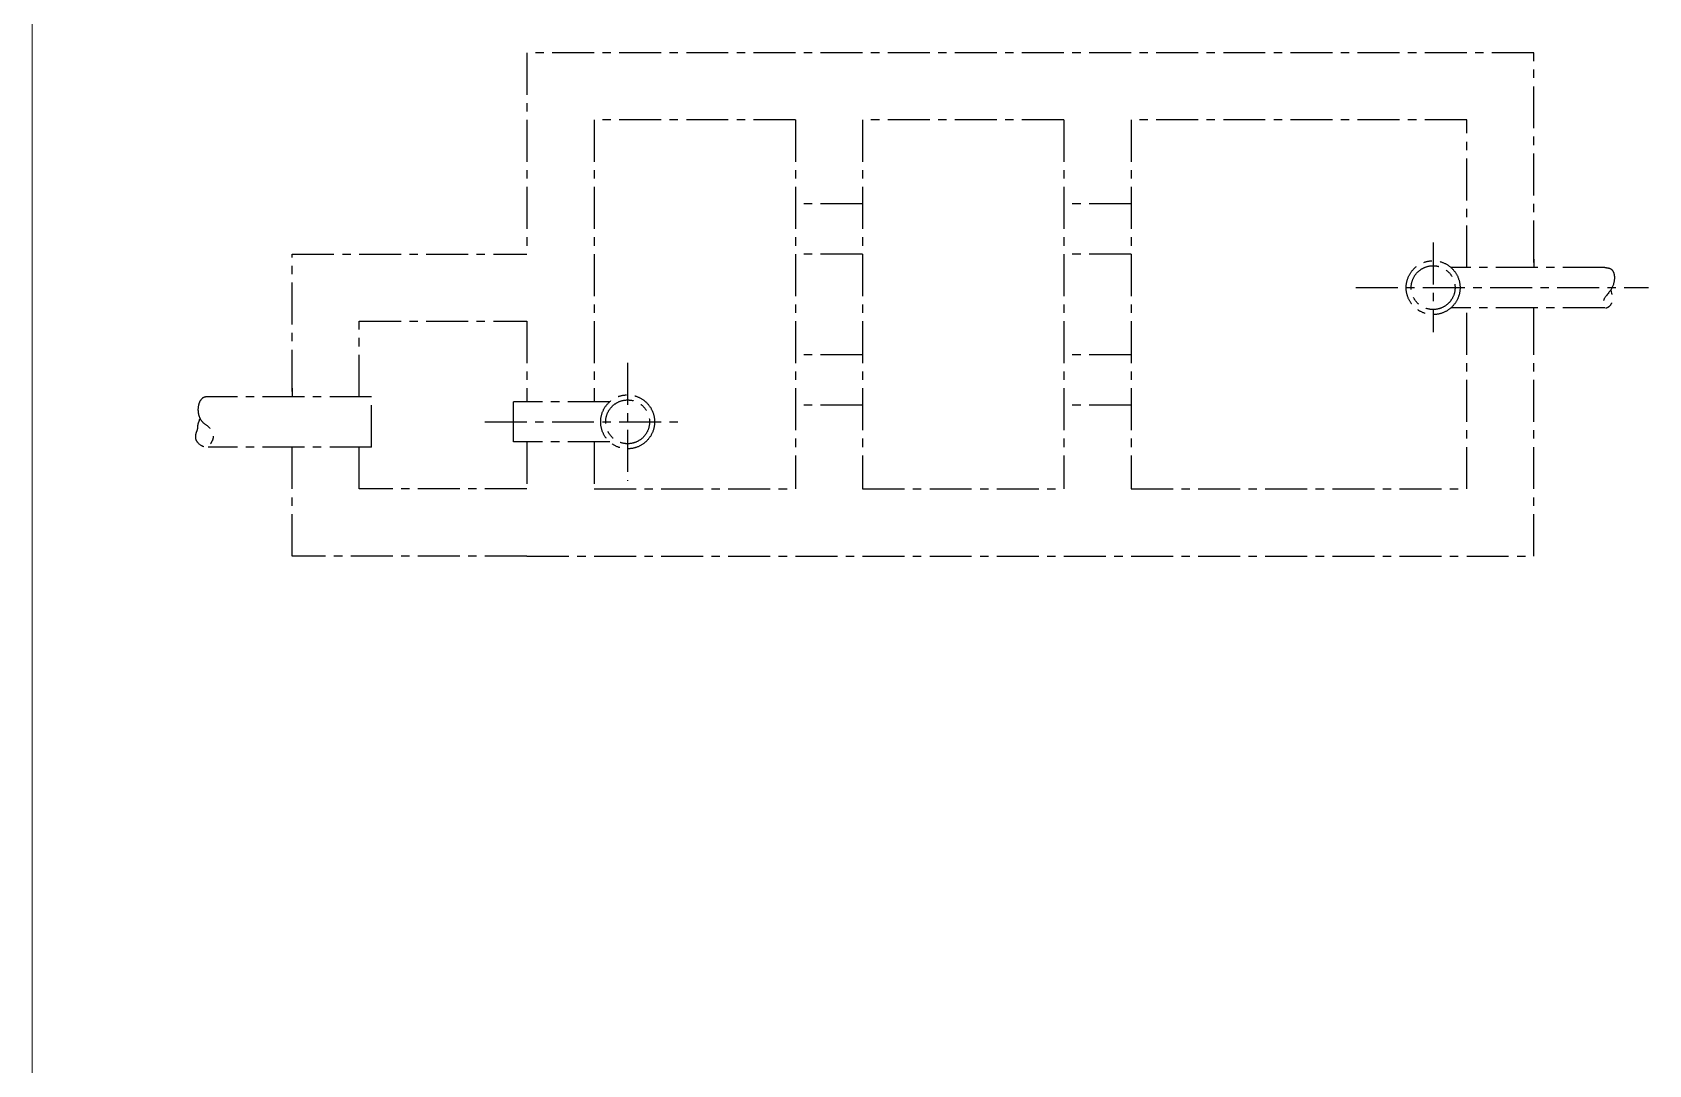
# Model space of a CAD drawing. Header units: inches. Extents: x 242965 to 445791, y 236206 to 423703.
# Drawn here: x 413744 to 418560, y 360429 to 363506 of the extents above; entities that cross this region are included whole.
import ezdxf

# ---------------------------------------------------------------- set-up
doc = ezdxf.new("R2010")
doc.units = ezdxf.units.IN
doc.header["$MEASUREMENT"] = 0
doc.linetypes.add('CENTER', pattern=[2, 1.25, -0.25, 0.25, -0.25])
doc.linetypes.add('CENTERX2', pattern=[4, 2.5, -0.5, 0.5, -0.5])
doc.layers.add('9', color=251, linetype='Continuous', lineweight=13)
doc.layers.add('e', color=96, linetype='Continuous', lineweight=5)
doc.layers.add('TRUC', color=8, linetype='CENTER')

# ---------------------------------------------------------------- blocks, each defined once
blk = doc.blocks.new('HAMPHAN')
at = {"layer": 'TRUC', "linetype": 'CENTERX2'}
for p, q in [((74, 30), (14, 30)), ((14, 30), (14, 18)), ((74, 17.5), (74, 30)), ((18, 26), (18, 9.2)), ((30, 26), (18, 26)), ((30, 26), (30, 4)), ((34, 26), (34, 4)), ((46, 26), (34, 26)), ((46, 26), (46, 4)), ((50, 26), (50, 4)), ((70, 26), (50, 26)), ((70, 17.2), (70, 26)), ((34, 21), (30, 21)), ((50, 21), (46, 21)), ((68, 18.684), (68, 13.351)), ((0, 9.8), (0, 18)), ((0, 18), (14, 18)), ((34, 18), (30, 18)), ((50, 18), (46, 18)), ((74, 17.7), (74, 17.2)), ((78.239, 17.2), (69.067, 17.2)), ((63.394, 16), (80.845, 16)), ((78.239, 14.8), (69.067, 14.8)), ((70, 4), (70, 14.8)), ((74, 14.3), (74, 14.8)), ((74, 0), (74, 14.5)), ((4, 14), (14, 14)), ((4, 9.5), (4, 14)), ((14, 14), (14, 9.2)), ((34, 12), (30, 12)), ((50, 12), (46, 12)), ((20, 11.524), (20, 4.478)), ((0, 10), (0, 9.5)), ((4.744, 9.5), (-5.003, 9.5)), ((4.744, 6.5), (4.744, 9.5)), ((18.933, 9.2), (13.205, 9.2)), ((13.205, 6.8), (13.205, 9.2)), ((34, 9), (30, 9)), ((50, 9), (46, 9)), ((11.495, 8), (23.022, 8)), ((18.933, 6.8), (13.205, 6.8)), ((14, 6.8), (14, 4)), ((18, 6.8), (18, 4)), ((4.744, 6.5), (-5.003, 6.5)), ((0, 6), (0, 6.5)), ((0, 0), (0, 6.2)), ((4, 4), (4, 6.5)), ((14, 4), (4, 4)), ((18, 4), (30, 4)), ((34, 4), (46, 4)), ((50, 4), (70, 4)), ((14, 0), (0, 0)), ((14, 0), (74, 0))]:
    blk.add_line(p, q, dxfattribs=at)
for centre, radius in [((68, 16), 1.606), ((68, 16), 1.306), ((20, 8), 1.606), ((20, 8), 1.306)]:
    blk.add_circle(centre, radius, dxfattribs=at)
for points in [[(78.239, 17.2), (78.565, 17.13), (78.64, 15.954), (78.139, 15.027), (78.239, 14.8), (78.515, 14.902), (78.59, 15.878)], [(-5.003, 9.5), (-5.32, 9.423), (-5.546, 9.084), (-5.546, 8.36), (-5.342, 7.999), (-4.913, 7.637), (-4.754, 7.321), (-4.709, 7.004), (-4.822, 6.756), (-5.003, 6.5), (-5.388, 6.575), (-5.717, 6.954), (-5.704, 7.343), (-5.614, 7.637), (-5.591, 7.886), (-5.523, 8.067), (-5.501, 8.157)]]:
    blk.add_spline(points, degree=3, dxfattribs=at)

msp = doc.modelspace()

# ---------------------------------------------------------------- linework, layer by layer
at = {"layer": 'e', "linetype": 'Continuous'}
msp.add_line((413743.63, 336420.808), (413743.63, 372060.808), dxfattribs=at)

# ---------------------------------------------------------------- block references
at = {"layer": '9', "xscale": 50, "yscale": 50, "zscale": 50}
msp.add_blockref('HAMPHAN', (414517.396, 361944.795), dxfattribs=at)

doc.saveas('drawing.dxf')
